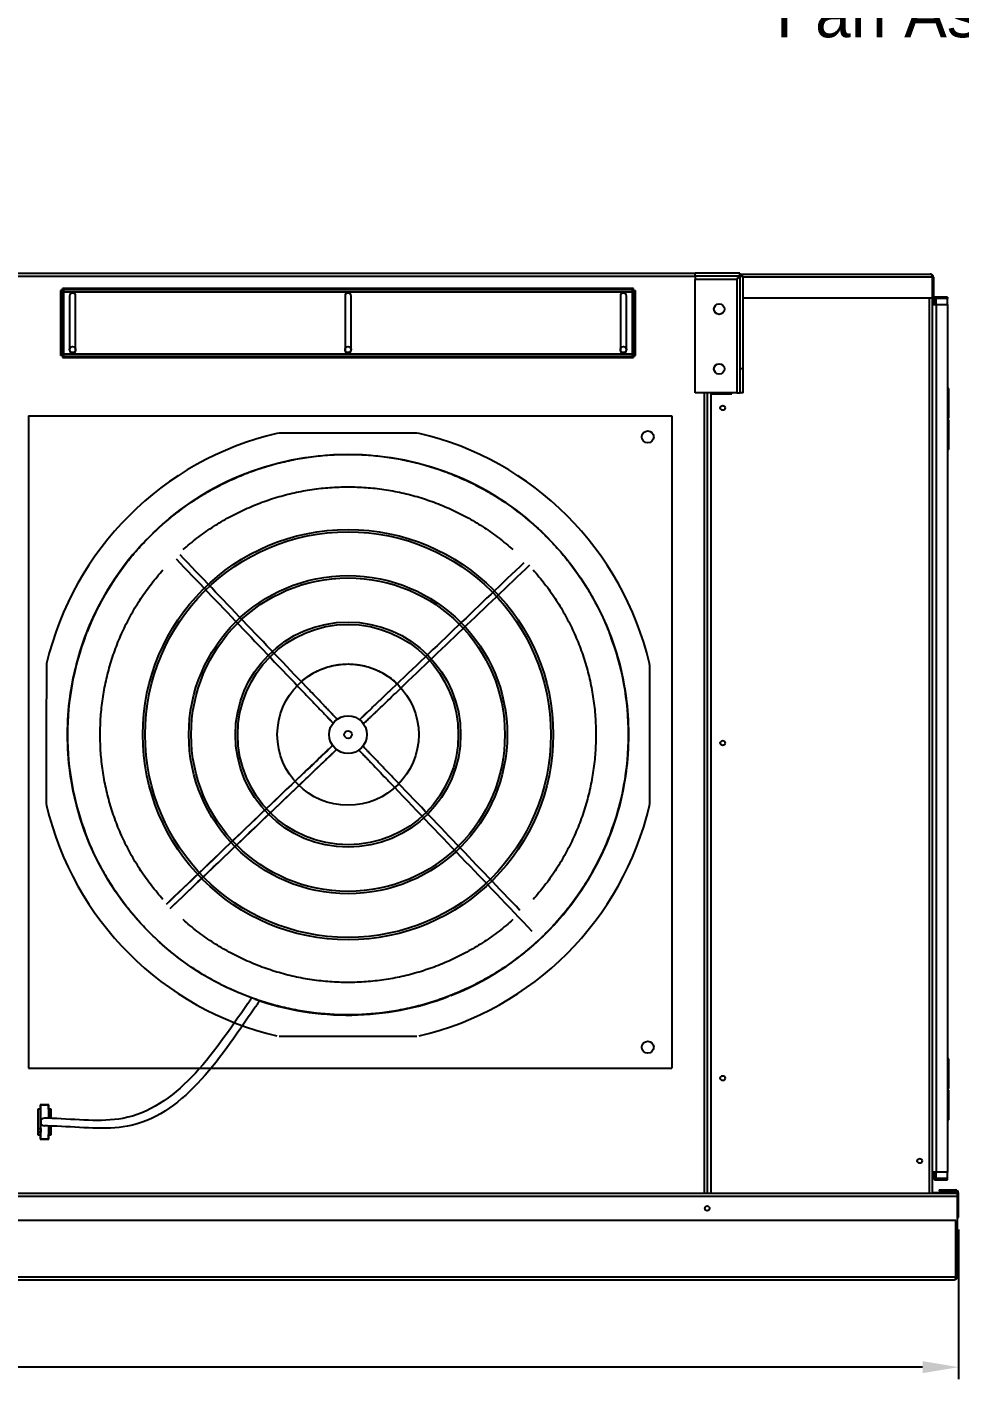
# Model space of a CAD drawing. Header units: inches. Extents: x 547 to 857, y 246 to 442.
# Drawn here: x 675.7 to 714.6, y 286.7 to 344 of the extents above; entities that cross this region are included whole.
import ezdxf
from ezdxf import colors
from ezdxf.entities.mleader import LeaderData, LeaderLine
from ezdxf.math import Vec2, Vec3

# ---------------------------------------------------------------- set-up
doc = ezdxf.new("R2010")
doc.units = ezdxf.units.IN
doc.header["$MEASUREMENT"] = 0
doc.header["$PDSIZE"] = -1
doc.linetypes.add('PHANTOM', pattern=[0.5, 0.25, -0.05, 0.05, -0.05, 0.05, -0.05])
doc.layers.add('Hingeable', color=7, linetype='PHANTOM')
doc.dimstyles.new('RAE Solutions', dxfattribs={"dimtxt": 2, "dimasz": 1.5, "dimexe": 0.5, "dimexo": 0.5, "dimgap": 0.5, "dimtad": 0, "dimtih": 1, "dimtoh": 1, "dimdec": 3, "dimrnd": 0.125, "dimzin": 1, "dimdsep": 46, "dimlunit": 5, "dimtxsty": 'Standard', "dimcen": 0.09, "dimadec": 0, "dimazin": 0, "dimtfac": 1, "dimtdec": 3, "dimtofl": 0, "dimtmove": 0, "dimatfit": 3, "dimfxl": 1, "dimtolj": 1, "dimtzin": 1, "dimarcsym": 0})

# ---------------------------------------------------------------- blocks, each defined once
blk = doc.blocks.new('*D211')
at = {"color": 0, "lineweight": -2}
for p, q in [((603.557, 293.643), (603.557, 287.522)), ((714.548, 293.77), (714.548, 287.522)), ((605.057, 288.022), (656.885, 288.022)), ((713.048, 288.022), (661.219, 288.022))]:
    blk.add_line(p, q, dxfattribs=at)
at = {"color": 0}
for points in [[(605.057, 288.272), (605.057, 287.772), (603.557, 288.022)], [(713.048, 288.272), (713.048, 287.772), (714.548, 288.022)]]:
    blk.add_solid(points, dxfattribs=at)
at = {"layer": 'Defpoints', "color": 0}
for p in [(603.557, 294.143), (714.548, 294.27), (714.548, 288.022)]:
    blk.add_point(p, dxfattribs=at)
at = {"color": 0, "insert": (659.052, 288.022), "char_height": 2, "attachment_point": 5}
blk.add_mtext('\\A1;111', dxfattribs=at)

msp = doc.modelspace()

# ---------------------------------------------------------------- linework, layer by layer
at = {"linetype": 'Continuous', "lineweight": 25}
for p, q in [((614.552, 333.7253), (703.552, 333.7253)), ((703.552, 333.5923), (614.552, 333.5923)), ((703.552, 333.5953), (703.552, 333.7253)), ((705.415, 333.7253), (703.552, 333.7253)), ((703.552, 333.5953), (703.552, 333.7253)), ((705.415, 333.7253), (703.552, 333.7253)), ((705.415, 333.5953), (703.552, 333.5953)), ((703.552, 333.5953), (703.552, 333.4613)), ((705.415, 333.5953), (703.552, 333.5953)), ((703.552, 333.5953), (703.552, 333.4613)), ((705.288, 333.4613), (703.552, 333.4613)), ((703.552, 328.7253), (703.552, 333.4613)), ((705.288, 333.4613), (703.552, 333.4613)), ((703.552, 328.7253), (703.552, 333.4613)), ((705.288, 333.4613), (705.288, 328.7253)), ((705.288, 333.4613), (705.288, 328.7253)), ((705.3844, 333.5552), (705.3509, 333.5552)), ((705.3844, 333.5552), (705.3509, 333.5552)), ((705.415, 333.5953), (705.415, 333.7253)), ((705.415, 333.5953), (705.415, 333.7253)), ((705.415, 333.6882), (713.365, 333.6882)), ((705.415, 333.6882), (713.365, 333.6882)), ((705.552, 333.5882), (705.422, 333.5882)), ((705.422, 329.7253), (705.422, 333.5882)), ((705.552, 333.5882), (705.422, 333.5882)), ((705.422, 329.7253), (705.422, 333.5882)), ((705.552, 329.7253), (705.552, 333.5882)), ((705.552, 329.7253), (705.552, 333.5882)), ((713.441, 333.5552), (705.552, 333.5552)), ((713.441, 333.5552), (705.552, 333.5552)), ((713.441, 333.5552), (713.441, 332.6882)), ((713.448, 333.5552), (713.441, 333.5552)), ((713.441, 333.5552), (713.441, 332.6882)), ((713.448, 333.5552), (713.441, 333.5552)), ((713.498, 333.5552), (713.448, 333.5552)), ((713.448, 333.5552), (713.448, 332.6882)), ((713.498, 333.5552), (713.448, 333.5552)), ((713.448, 333.5552), (713.448, 332.6882)), ((713.498, 333.5552), (713.498, 332.6882)), ((713.498, 333.5552), (713.498, 332.6882)), ((677.052, 333.0061), (677.052, 330.2868)), ((677.102, 333.0061), (677.052, 333.0061)), ((677.102, 333.0061), (677.102, 330.2868)), ((677.1299, 333.034), (677.1299, 333.084)), ((700.9742, 333.084), (677.1299, 333.084)), ((700.9742, 333.034), (677.1299, 333.034)), ((677.185, 332.951), (700.919, 332.951)), ((677.185, 330.342), (677.185, 332.951)), ((700.919, 332.951), (700.919, 330.342)), ((700.9742, 333.034), (700.9742, 333.084)), ((701.002, 333.0061), (701.052, 333.0061)), ((701.002, 330.2868), (701.002, 333.0061)), ((701.052, 330.2868), (701.052, 333.0061)), ((677.427, 332.7715), (677.427, 330.5215)), ((677.677, 330.5215), (677.677, 332.7715)), ((688.927, 332.7715), (688.927, 330.5215)), ((689.177, 330.5215), (689.177, 332.7715)), ((700.427, 332.7715), (700.427, 330.5215)), ((700.677, 330.5215), (700.677, 332.7715)), ((713.441, 332.6882), (705.552, 332.6882)), ((713.441, 332.6882), (705.552, 332.6882)), ((713.315, 332.6882), (713.315, 295.2813)), ((713.315, 332.6882), (713.315, 295.2813)), ((713.498, 332.6882), (713.448, 332.6882)), ((713.448, 332.6882), (713.448, 295.2813)), ((713.498, 332.6882), (713.448, 332.6882)), ((713.448, 332.6882), (713.448, 295.2813)), ((713.464, 332.6622), (713.4899, 332.6622)), ((713.464, 332.6622), (713.464, 332.4122)), ((713.464, 332.6622), (713.4899, 332.6622)), ((713.464, 332.6622), (713.464, 332.4122)), ((713.464, 296.1622), (713.464, 332.4122)), ((713.464, 332.4122), (713.4899, 332.4122)), ((713.464, 296.1622), (713.464, 332.4122)), ((713.464, 332.4122), (713.4899, 332.4122)), ((713.4899, 332.6622), (713.527, 332.6622)), ((713.4899, 332.6622), (713.527, 332.6622)), ((713.4899, 332.4122), (713.61, 332.4122)), ((713.4899, 332.4122), (713.61, 332.4122)), ((713.527, 332.6622), (713.527, 332.4122)), ((713.527, 332.6622), (713.527, 332.4122)), ((713.61, 332.6622), (713.61, 332.7252)), ((714.089, 332.7252), (713.61, 332.7252)), ((713.61, 332.6622), (713.61, 332.7252)), ((714.089, 332.7252), (713.61, 332.7252)), ((714.089, 332.6622), (713.61, 332.6622)), ((713.61, 332.4122), (713.61, 332.6622)), ((714.089, 332.6622), (713.61, 332.6622)), ((713.61, 332.4122), (713.61, 332.6622)), ((713.61, 332.4122), (713.61, 296.1622)), ((713.61, 332.4122), (714.089, 332.4122)), ((713.61, 332.4122), (713.61, 296.1622)), ((713.61, 332.4122), (714.089, 332.4122)), ((714.089, 332.7252), (714.089, 332.6622)), ((714.089, 332.7252), (714.089, 332.6622)), ((714.089, 332.4122), (714.089, 332.6622)), ((714.089, 332.4122), (714.089, 332.6622)), ((714.089, 332.4122), (714.089, 296.1622)), ((714.089, 332.4122), (714.089, 296.1622)), ((677.102, 330.2868), (677.052, 330.2868)), ((677.1299, 330.259), (677.1299, 330.209)), ((677.1299, 330.259), (700.9742, 330.259)), ((677.1299, 330.209), (700.9742, 330.209)), ((700.919, 330.342), (677.185, 330.342)), ((700.9742, 330.259), (700.9742, 330.209)), ((701.002, 330.2868), (701.052, 330.2868)), ((705.552, 329.7253), (705.422, 329.7253)), ((705.422, 328.7253), (705.422, 329.7253)), ((705.552, 329.7253), (705.422, 329.7253)), ((705.422, 328.7253), (705.422, 329.7253)), ((705.552, 328.7253), (705.552, 329.7253)), ((705.552, 328.7253), (705.552, 329.7253)), ((714.136, 328.9072), (714.089, 328.9072)), ((714.136, 328.9072), (714.089, 328.9072)), ((714.136, 327.6672), (714.136, 328.9072)), ((714.136, 327.6672), (714.136, 328.9072)), ((705.288, 328.7253), (703.552, 328.7253)), ((705.288, 328.7253), (703.552, 328.7253)), ((703.919, 328.7253), (703.919, 295.2813)), ((703.919, 328.7253), (703.919, 295.2813)), ((704.052, 328.7253), (704.052, 295.2813)), ((704.052, 328.7253), (704.052, 295.2813)), ((704.198, 328.7253), (704.198, 328.6802)), ((704.198, 328.7253), (704.198, 328.6802)), ((704.198, 328.6802), (704.198, 295.2813)), ((704.198, 328.6802), (705.073, 328.6802)), ((704.198, 328.6802), (704.198, 295.2813)), ((704.198, 328.6802), (705.073, 328.6802)), ((705.052, 328.7253), (705.052, 328.6802)), ((705.052, 328.7253), (705.052, 328.6802)), ((705.073, 328.6802), (705.073, 328.7253)), ((705.073, 328.6802), (705.073, 328.7253)), ((705.288, 328.7253), (705.422, 328.7253)), ((705.288, 328.7253), (705.422, 328.7253)), ((705.552, 328.7253), (705.422, 328.7253)), ((705.552, 328.7253), (705.422, 328.7253)), ((675.7148, 327.7632), (675.7148, 300.5132)), ((675.7148, 327.7632), (702.5688, 327.7632)), ((702.5688, 327.7632), (702.5688, 300.5132)), ((714.136, 327.6672), (714.089, 327.6672)), ((714.136, 327.6672), (714.089, 327.6672)), ((714.1203, 327.6047), (714.1203, 327.6672)), ((714.1203, 327.6047), (714.1203, 327.6672)), ((713.448, 327.6047), (713.464, 327.6047)), ((713.448, 327.6047), (713.464, 327.6047)), ((714.1355, 327.6047), (714.089, 327.6047)), ((714.1355, 327.6047), (714.089, 327.6047)), ((714.1355, 326.3647), (714.1355, 327.6047)), ((714.1355, 326.3647), (714.1355, 327.6047)), ((686.1745, 327.0455), (686.0841, 327.035)), ((691.9296, 327.0455), (686.1745, 327.0455)), ((692.02, 327.035), (691.9296, 327.0455)), ((713.448, 326.3647), (713.464, 326.3647)), ((713.448, 326.3647), (713.464, 326.3647)), ((714.1355, 326.3647), (714.089, 326.3647)), ((714.1355, 326.3647), (714.089, 326.3647)), ((701.6505, 317.3246), (701.64, 317.415)), ((701.6506, 314.447), (701.6505, 317.3246)), ((676.4535, 314.447), (676.4536, 311.5694)), ((701.6505, 311.5694), (701.6506, 314.447)), ((676.4536, 311.5694), (676.4641, 311.4791)), ((701.64, 311.4791), (701.6505, 311.5694)), ((686.1745, 301.8486), (691.9296, 301.8486)), ((714.136, 300.9027), (714.089, 300.9027)), ((714.136, 300.9027), (714.089, 300.9027)), ((714.136, 299.6627), (714.136, 300.9027)), ((714.136, 299.6627), (714.136, 300.9027)), ((675.7148, 300.5132), (702.5688, 300.5132)), ((713.448, 299.6002), (713.464, 299.6002)), ((713.448, 299.6002), (713.464, 299.6002)), ((714.136, 299.6627), (714.089, 299.6627)), ((714.136, 299.6627), (714.089, 299.6627)), ((714.1355, 299.6002), (714.089, 299.6002)), ((714.1355, 299.6002), (714.089, 299.6002)), ((714.1203, 299.6002), (714.1203, 299.6627)), ((714.1203, 299.6002), (714.1203, 299.6627)), ((714.1355, 298.3602), (714.1355, 299.6002)), ((714.1355, 298.3602), (714.1355, 299.6002)), ((676.1053, 298.8067), (676.1053, 297.7217)), ((676.2003, 298.8067), (676.1053, 298.8067)), ((676.1153, 298.8067), (676.1153, 297.9917)), ((676.2103, 298.8067), (676.1153, 298.8067)), ((676.1153, 298.7967), (676.1153, 297.7317)), ((676.2103, 298.7967), (676.1153, 298.7967)), ((676.5603, 298.9817), (676.2003, 298.9817)), ((676.2003, 298.9817), (676.2003, 298.8067)), ((676.5503, 298.9817), (676.2103, 298.9817)), ((676.2103, 298.9817), (676.2103, 298.8067)), ((676.5503, 298.9717), (676.2103, 298.9717)), ((676.2103, 298.9717), (676.2103, 298.7967)), ((676.2103, 298.7967), (676.2103, 297.7317)), ((676.5503, 298.8067), (676.5503, 298.9817)), ((676.5503, 298.7967), (676.5503, 298.9717)), ((676.6453, 298.8067), (676.5503, 298.8067)), ((676.6453, 298.7967), (676.5503, 298.7967)), ((676.5503, 298.7967), (676.5503, 298.4226)), ((676.5603, 298.8067), (676.5603, 298.9817)), ((676.6553, 298.8067), (676.5603, 298.8067)), ((676.6453, 298.4193), (676.6453, 298.8067)), ((676.6453, 298.4193), (676.6453, 298.7967)), ((676.6453, 298.5577), (676.6453, 298.4193)), ((676.6553, 298.419), (676.6553, 298.8067)), ((676.1153, 297.9917), (676.2253, 297.9917)), ((676.2253, 297.9917), (676.2253, 297.8417)), ((676.5503, 298.098), (676.5503, 297.7317)), ((676.6453, 297.7417), (676.6453, 298.0957)), ((676.6453, 297.7317), (676.6453, 298.0957)), ((676.6553, 297.7217), (676.6553, 298.0954)), ((713.448, 298.3602), (713.464, 298.3602)), ((713.448, 298.3602), (713.464, 298.3602)), ((714.1355, 298.3602), (714.089, 298.3602)), ((714.1355, 298.3602), (714.089, 298.3602)), ((676.1053, 297.7217), (676.2003, 297.7217)), ((676.2253, 297.8417), (676.1153, 297.8417)), ((676.1153, 297.8417), (676.1153, 297.7417)), ((676.1153, 297.7417), (676.2103, 297.7417)), ((676.1153, 297.7317), (676.2103, 297.7317)), ((676.2003, 297.7217), (676.2003, 297.5467)), ((676.2003, 297.5467), (676.5603, 297.5467)), ((676.2103, 297.7417), (676.2103, 297.5667)), ((676.2103, 297.7317), (676.2103, 297.5567)), ((676.2103, 297.5667), (676.5503, 297.5667)), ((676.2103, 297.5567), (676.5503, 297.5567)), ((676.5503, 297.5667), (676.5503, 297.7417)), ((676.5503, 297.7417), (676.6453, 297.7417)), ((676.5503, 297.5567), (676.5503, 297.7317)), ((676.5503, 297.7317), (676.6453, 297.7317)), ((676.5603, 297.7217), (676.6553, 297.7217)), ((676.5603, 297.5467), (676.5603, 297.7217)), ((713.464, 296.1622), (713.4899, 296.1622)), ((713.464, 296.1622), (713.464, 295.9122)), ((713.464, 296.1622), (713.4899, 296.1622)), ((713.464, 296.1622), (713.464, 295.9122)), ((713.61, 296.1622), (713.4899, 296.1622)), ((713.61, 296.1622), (713.4899, 296.1622)), ((713.527, 296.1622), (713.527, 295.9122)), ((713.527, 296.1622), (713.527, 295.9122)), ((714.089, 296.1622), (713.61, 296.1622)), ((713.61, 295.9122), (713.61, 296.1622)), ((714.089, 296.1622), (713.61, 296.1622)), ((713.61, 295.9122), (713.61, 296.1622)), ((714.089, 295.9122), (714.089, 296.1622)), ((714.089, 295.9122), (714.089, 296.1622)), ((713.464, 295.9122), (713.4899, 295.9122)), ((713.464, 295.9122), (713.4899, 295.9122)), ((713.4899, 295.9122), (713.527, 295.9122)), ((713.4899, 295.9122), (713.527, 295.9122)), ((713.61, 295.9122), (713.61, 295.8492)), ((713.61, 295.9122), (714.089, 295.9122)), ((713.61, 295.9122), (713.61, 295.8492)), ((713.61, 295.9122), (714.089, 295.9122)), ((713.61, 295.8492), (714.089, 295.8492)), ((713.61, 295.8492), (714.089, 295.8492)), ((714.089, 295.8492), (714.089, 295.9122)), ((714.089, 295.8492), (714.089, 295.9122)), ((714.4975, 295.2813), (603.6065, 295.2813)), ((714.4975, 295.1483), (603.6065, 295.1483)), ((713.448, 295.3053), (713.4975, 295.3053)), ((713.448, 295.3053), (713.4975, 295.3053)), ((713.4975, 295.3053), (713.4975, 295.2813)), ((714.497, 295.3053), (713.4975, 295.3053)), ((713.4975, 295.3053), (713.4975, 295.2813)), ((714.497, 295.3053), (713.4975, 295.3053)), ((713.735, 295.429), (713.735, 295.379)), ((713.735, 295.429), (714.4145, 295.429)), ((713.735, 295.429), (713.735, 295.379)), ((713.735, 295.429), (714.4145, 295.429)), ((713.735, 295.379), (714.4145, 295.379)), ((713.735, 295.379), (714.4145, 295.379)), ((714.4145, 295.429), (714.4145, 295.379)), ((714.4145, 295.429), (714.4145, 295.379)), ((714.4975, 295.296), (714.5475, 295.296)), ((714.4975, 295.2708), (714.4975, 295.296)), ((714.4975, 295.296), (714.5475, 295.296)), ((714.4975, 295.2708), (714.4975, 295.296)), ((714.4975, 295.1483), (714.4975, 295.2708)), ((714.4975, 295.1483), (714.4975, 295.2708)), ((714.4975, 294.1563), (714.4975, 295.1483)), ((714.4975, 294.1563), (714.4975, 295.1483)), ((714.5475, 294.2705), (714.5475, 295.296)), ((714.5475, 294.2705), (714.5475, 295.296)), ((714.4405, 294.1563), (603.6065, 294.1563)), ((714.4405, 291.8018), (714.4405, 294.1563)), ((714.4405, 291.8018), (714.4405, 294.1563)), ((714.4475, 291.8018), (714.4475, 294.1563)), ((714.4475, 291.8018), (714.4475, 294.1563)), ((714.4975, 294.2705), (714.5475, 294.2705)), ((714.4975, 294.2705), (714.5475, 294.2705)), ((714.4975, 291.8018), (714.4975, 294.1563)), ((714.4975, 291.8018), (714.4975, 294.1563)), ((603.6636, 291.8018), (714.4405, 291.8018)), ((603.7395, 291.6688), (714.3645, 291.6688)), ((714.4975, 291.8018), (714.4475, 291.8018)), ((714.4975, 291.8018), (714.4475, 291.8018))]:
    msp.add_line(p, q, dxfattribs=at)
for p, q in [((676.4641, 317.415), (676.4535, 314.447)), ((614.052, 295.1688), (704.052, 295.1688))]:
    msp.add_line(p, q)
for centre, radius in [((704.552, 332.2253), 0.2188), ((704.552, 332.2253), 0.2188), ((677.552, 330.5342), 0.125), ((689.052, 330.5342), 0.125), ((700.552, 330.5342), 0.125), ((704.552, 329.7253), 0.2188), ((704.552, 329.7253), 0.2188), ((704.698, 328.0967), 0.0995), ((704.698, 328.0967), 0.0995), ((701.5688, 326.8882), 0.25), ((689.052, 314.447), 11.7126), ((689.052, 314.447), 8.5704), ((689.052, 314.447), 8.472), ((689.052, 314.447), 6.6478), ((689.052, 314.447), 6.5493), ((689.052, 314.447), 4.7037), ((689.052, 314.447), 4.6053), ((689.052, 314.447), 0.7874), ((689.052, 314.447), 0.1575), ((689.052, 314.447), 0.1575), ((704.698, 314.0967), 0.0995), ((704.698, 314.0967), 0.0995), ((701.5688, 301.3882), 0.25), ((704.698, 300.0967), 0.0995), ((704.698, 300.0967), 0.0995), ((712.9244, 296.6382), 0.0995), ((712.9244, 296.6382), 0.0995), ((704.052, 294.6563), 0.0995), ((704.052, 294.6563), 0.0995)]:
    msp.add_circle(centre, radius, dxfattribs=at)
msp.add_circle((689.052, 314.447), 2.9528)
for centre, radius, start, end in [((677.552, 332.7715), 0.125, 0, 180), ((689.052, 332.7715), 0.125, 0, 180), ((700.552, 332.7715), 0.125, 0, 180), ((713.61, 332.5792), 0.146, 90, 145.35478), ((713.61, 332.5792), 0.146, 90, 145.35478), ((713.61, 332.5792), 0.083, 90, 180), ((713.61, 332.5792), 0.083, 90, 180), ((677.552, 330.5215), 0.125, 180, 0), ((689.052, 330.5215), 0.125, 180, 0), ((700.552, 330.5215), 0.125, 180, 0), ((689.052, 314.447), 12.9331, 103.26667, 166.73333), ((689.052, 314.447), 12.9331, 13.26667, 76.73333), ((689.052, 314.447), 11.7147, 111.53134, 134.20264), ((689.052, 314.447), 11.7147, 45.79736, 68.46866), ((689.052, 314.447), 11.7147, 135.79736, 158.46866), ((689.052, 314.447), 11.7147, 159.09994, 200.90006), ((689.052, 314.447), 11.7147, 339.09994, 20.90006), ((689.052, 314.447), 12.9331, 193.26667, 256.73333), ((689.052, 314.447), 12.9331, 283.26667, 346.73333), ((689.052, 314.447), 11.7147, 315.79736, 338.46866), ((689.052, 314.447), 11.7147, 291.53134, 314.20264), ((689.052, 314.447), 11.7147, 250.65335, 290.90006), ((676.3803, 298.2642), 0.1631, 90, 270), ((713.61, 295.9952), 0.146, 214.64522, 270), ((713.61, 295.9952), 0.146, 214.64522, 270), ((713.61, 295.9952), 0.083, 180, 270), ((713.61, 295.9952), 0.083, 180, 270), ((714.4145, 295.296), 0.133, 0, 90), ((714.4145, 295.296), 0.133, 0, 90), ((714.4145, 295.296), 0.083, 0, 90), ((714.4145, 295.296), 0.083, 0, 90)]:
    msp.add_arc(centre, radius, start, end, dxfattribs=at)
for points, knots in [([(705.288, 333.4613), (705.2986, 333.4788), (705.3198, 333.514), (705.3515, 333.5583), (705.3832, 333.5892), (705.4044, 333.5933), (705.415, 333.5953)], [0, 0, 0, 0, 0.2499997, 0.4999982, 0.7500043, 1, 1, 1, 1]), ([(705.288, 333.4613), (705.2986, 333.4788), (705.3198, 333.514), (705.3515, 333.5583), (705.3832, 333.5892), (705.4044, 333.5933), (705.415, 333.5953)], [0, 0, 0, 0, 0.2499997, 0.4999982, 0.7500043, 1, 1, 1, 1]), ([(705.422, 333.5882), (705.421, 333.5872), (705.4188, 333.5851), (705.4028, 333.5719), (705.3765, 333.5485), (705.3378, 333.5099), (705.3053, 333.4782), (705.288, 333.4613)], [0, 0, 0, 0, 0.1511523, 0.3020004, 0.4605084, 0.711982, 1, 1, 1, 1]), ([(705.422, 333.5882), (705.421, 333.5872), (705.4188, 333.5851), (705.4028, 333.5719), (705.3765, 333.5485), (705.3378, 333.5099), (705.3053, 333.4782), (705.288, 333.4613)], [0, 0, 0, 0, 0.1511523, 0.3020004, 0.4605084, 0.711982, 1, 1, 1, 1]), ([(713.365, 333.6882), (713.3739, 333.6868), (713.3932, 333.6838), (713.4183, 333.6596), (713.4334, 333.623), (713.4396, 333.5873), (713.4406, 333.564), (713.441, 333.5552)], [0, 0, 0, 0, 0.2277485, 0.4962014, 0.6892053, 0.8824399, 1, 1, 1, 1]), ([(713.498, 333.5552), (713.4971, 333.567), (713.4954, 333.5892), (713.4832, 333.6184), (713.4678, 333.641), (713.4466, 333.6617), (713.4137, 333.6825), (713.3834, 333.6861), (713.365, 333.6882)], [0, 0, 0, 0, 0.15709085, 0.29742919, 0.42172758, 0.53098073, 0.71670474, 1, 1, 1, 1]), ([(713.365, 333.6882), (713.3739, 333.6868), (713.3932, 333.6838), (713.4183, 333.6596), (713.4334, 333.623), (713.4396, 333.5873), (713.4406, 333.564), (713.441, 333.5552)], [0, 0, 0, 0, 0.2277485, 0.4962014, 0.6892053, 0.8824399, 1, 1, 1, 1]), ([(713.498, 333.5552), (713.4971, 333.567), (713.4954, 333.5892), (713.4832, 333.6184), (713.4678, 333.641), (713.4466, 333.6617), (713.4137, 333.6825), (713.3834, 333.6861), (713.365, 333.6882)], [0, 0, 0, 0, 0.15709085, 0.29742919, 0.42172758, 0.53098073, 0.71670474, 1, 1, 1, 1]), ([(713.448, 333.5552), (713.4474, 333.5625), (713.4462, 333.5764), (713.4411, 333.5904), (713.4371, 333.5961), (713.4367, 333.5966)], [0, 0, 0, 0, 0.4983993, 0.9495515, 1, 1, 1, 1]), ([(713.448, 333.5552), (713.4474, 333.5625), (713.4462, 333.5764), (713.4411, 333.5904), (713.4371, 333.5961), (713.4367, 333.5966)], [0, 0, 0, 0, 0.4983993, 0.9495515, 1, 1, 1, 1]), ([(677.185, 332.951), (677.1749, 332.9553), (677.1546, 332.9638), (677.1282, 332.9767), (677.1095, 332.9896), (677.1026, 332.9994), (677.1021, 333.0049), (677.102, 333.0061)], [0, 0, 0, 0, 0.23320412, 0.4664972, 0.69976316, 0.93304216, 1, 1, 1, 1]), ([(677.1299, 333.034), (677.1342, 333.0329), (677.1428, 333.0307), (677.1556, 333.0139), (677.1685, 332.9896), (677.1783, 332.9668), (677.1838, 332.9539), (677.185, 332.951)], [0, 0, 0, 0, 0.2332227, 0.4664888, 0.6997676, 0.9330417, 1, 1, 1, 1]), ([(700.919, 332.951), (700.9233, 332.9611), (700.9319, 332.9814), (700.9448, 333.0078), (700.9576, 333.0265), (700.9675, 333.0334), (700.973, 333.0339), (700.9742, 333.034)], [0, 0, 0, 0, 0.2332176, 0.4664862, 0.6997632, 0.9330417, 1, 1, 1, 1]), ([(701.002, 333.0061), (701.001, 333.0018), (700.9988, 332.9933), (700.982, 332.9804), (700.9576, 332.9675), (700.9349, 332.9577), (700.9219, 332.9522), (700.919, 332.951)], [0, 0, 0, 0, 0.2332229, 0.4664916, 0.6997641, 0.9330449, 1, 1, 1, 1]), ([(677.102, 330.2868), (677.1031, 330.2911), (677.1053, 330.2997), (677.1221, 330.3125), (677.1465, 330.3254), (677.1692, 330.3352), (677.1821, 330.3407), (677.185, 330.342)], [0, 0, 0, 0, 0.2332183, 0.4664938, 0.6997772, 0.933042, 1, 1, 1, 1]), ([(677.185, 330.342), (677.1808, 330.3318), (677.1722, 330.3116), (677.1593, 330.2852), (677.1464, 330.2664), (677.1366, 330.2595), (677.1311, 330.2591), (677.1299, 330.259)], [0, 0, 0, 0, 0.2332232, 0.4664909, 0.6997687, 0.9330419, 1, 1, 1, 1]), ([(700.9742, 330.259), (700.9699, 330.26), (700.9613, 330.2622), (700.9485, 330.279), (700.9356, 330.3034), (700.9258, 330.3261), (700.9203, 330.3391), (700.919, 330.342)], [0, 0, 0, 0, 0.2332229, 0.4664903, 0.6997614, 0.9330409, 1, 1, 1, 1]), ([(700.919, 330.342), (700.9292, 330.3377), (700.9495, 330.3291), (700.9759, 330.3162), (700.9946, 330.3034), (701.0015, 330.2935), (701.0019, 330.288), (701.002, 330.2868)], [0, 0, 0, 0, 0.233225, 0.4664945, 0.6997631, 0.9330447, 1, 1, 1, 1]), ([(677.3425, 314.447), (677.3473, 314.7025), (677.357, 315.2134), (677.435, 315.9765), (677.5591, 316.7331), (677.7335, 317.4798), (677.956, 318.2136), (678.2261, 318.9313), (678.5426, 319.6297), (678.9041, 320.306), (679.309, 320.9571), (679.7556, 321.5804), (680.2421, 322.1732), (680.7662, 322.7328), (681.3259, 323.257), (681.9186, 323.7435), (682.5419, 324.1901), (683.1931, 324.595), (683.8694, 324.9565), (684.5678, 325.2729), (685.2855, 325.5431), (686.0192, 325.7656), (686.766, 325.9398), (687.5226, 326.0647), (688.2857, 326.1398), (689.052, 326.1649), (689.8184, 326.1398), (690.5815, 326.0647), (691.3381, 325.9398), (692.0849, 325.7656), (692.8186, 325.5431), (693.5363, 325.2729), (694.2347, 324.9565), (694.911, 324.595), (695.5622, 324.1901), (696.1854, 323.7435), (696.7782, 323.257), (697.3378, 322.7328), (697.862, 322.1732), (698.3485, 321.5804), (698.7951, 320.9571), (699.2, 320.306), (699.5615, 319.6297), (699.878, 318.9313), (700.1481, 318.2136), (700.3706, 317.4798), (700.5449, 316.7331), (700.6691, 315.9765), (700.7471, 315.2134), (700.7567, 314.7025), (700.7616, 314.447)], [0, 0, 0, 0, 0.0208333, 0.0416667, 0.0625, 0.0833333, 0.1041667, 0.125, 0.1458333, 0.1666667, 0.1875, 0.2083334, 0.2291667, 0.25, 0.2708334, 0.2916666, 0.3125, 0.3333333, 0.3541667, 0.375, 0.3958333, 0.4166666, 0.4375001, 0.4583333, 0.4791667, 0.5, 0.5208333, 0.5416667, 0.5625, 0.5833334, 0.6041667, 0.625, 0.6458334, 0.6666667, 0.6875, 0.7083334, 0.7291667, 0.75, 0.7708333, 0.7916667, 0.8125, 0.8333333, 0.8541667, 0.875, 0.8958333, 0.9166667, 0.9375, 0.9583333, 0.9791667, 1, 1, 1, 1]), ([(682.1648, 322.1758), (682.3558, 322.339), (682.7379, 322.6653), (683.3542, 323.1003), (683.9981, 323.4924), (684.6694, 323.8358), (685.3638, 324.1297), (686.0777, 324.3723), (686.8074, 324.5623), (687.549, 324.6988), (688.2985, 324.7809), (689.052, 324.8084), (689.8056, 324.7809), (690.5551, 324.6988), (691.2967, 324.5623), (692.0264, 324.3723), (692.7403, 324.1297), (693.4347, 323.8358), (694.106, 323.4924), (694.7499, 323.1003), (695.3662, 322.6653), (695.7483, 322.339), (695.9393, 322.1758)], [0, 0, 0, 0, 0.04999991, 0.09999992, 0.14999988, 0.19999993, 0.25, 0.30000004, 0.35000001, 0.40000012, 0.45000007, 0.49999985, 0.54999995, 0.5999999, 0.65000001, 0.69999997, 0.75000002, 0.80000009, 0.85, 0.89999996, 0.94999997, 1, 1, 1, 1]), ([(688.6041, 315.0867), (688.5796, 315.1124), (688.5244, 315.1702), (688.4385, 315.26), (688.3465, 315.3563), (688.2536, 315.4535), (688.1596, 315.5519), (687.9988, 315.7201), (687.7713, 315.9583), (687.5216, 316.2195), (687.3694, 316.3788), (687.3155, 316.4352), (687.3155, 316.4352), (687.3155, 316.4352), (687.3155, 316.4352), (685.5571, 318.2759), (683.7987, 320.1166), (682.0403, 321.9574)], [0, 0, 0, 0, 0.0569934, 0.1284733, 0.1996553, 0.2712092, 0.3445962, 0.4184681, 0.6452378, 0.8743866, 1, 1, 1, 1, 1, 1, 5.101091, 5.101091, 5.101091, 5.101091]), ([(681.8722, 321.7894), (683.6285, 319.9515), (685.3849, 318.1136), (687.1412, 316.2757), (687.2517, 316.16), (687.4672, 315.9345), (687.7871, 315.5998), (688.0231, 315.3528), (688.1802, 315.1884), (688.2587, 315.1062), (688.343, 315.0181), (688.401, 314.9573), (688.4336, 314.9232)], [-4.0819958, -4.0819958, -4.0819958, -4.0819958, 0, 0, 0, 0.2569054, 0.5009392, 0.742315, 0.8045877, 0.8653534, 0.9244711, 1, 1, 1, 1]), ([(696.3943, 321.6269), (694.554, 319.8682), (692.7136, 318.1095), (690.8733, 316.3508), (690.7601, 316.2426), (690.537, 316.0295), (690.2048, 315.712), (689.9578, 315.476), (689.7934, 315.3189), (689.7112, 315.2403), (689.6248, 315.1577), (689.5657, 315.1012), (689.5333, 315.0703)], [-4.1105294, -4.1105294, -4.1105294, -4.1105294, 0, 0, 0, 0.2528246, 0.4982351, 0.7409713, 0.8035953, 0.8647041, 0.924154, 0.9963735, 0.9963735, 0.9963735, 0.9963735]), ([(689.6965, 314.8995), (689.7205, 314.9225), (689.7768, 314.9762), (689.865, 315.0605), (689.9613, 315.1526), (690.0585, 315.2455), (690.1569, 315.3395), (690.3251, 315.5002), (690.5633, 315.7278), (690.8256, 315.9785), (690.986, 316.1318), (691.0434, 316.1867), (691.0434, 316.1867), (691.0434, 316.1867), (691.0434, 316.1867), (692.9111, 317.9726), (694.7787, 319.7586), (696.6463, 321.5445)], [0.0036723, 0.0036723, 0.0036723, 0.0036723, 0.0570282, 0.1283208, 0.1993194, 0.2706881, 0.3438843, 0.4175641, 0.6437447, 0.8722989, 1, 1, 1, 1, 1, 1, 5.1531428, 5.1531428, 5.1531428, 5.1531428]), ([(678.6998, 314.447), (678.7051, 314.6982), (678.7157, 315.2006), (678.8009, 315.9501), (678.9366, 316.6917), (679.1268, 317.4213), (679.3693, 318.1353), (679.6633, 318.8296), (680.0067, 319.501), (680.3988, 320.1449), (680.8338, 320.7612), (681.1601, 321.1432), (681.3233, 321.3343)], [0, 0, 0, 0, 0.1, 0.2, 0.3, 0.4000001, 0.5, 0.6000001, 0.7000001, 0.8000001, 0.9000001, 1, 1, 1, 1]), ([(696.7808, 321.3343), (696.944, 321.1432), (697.2703, 320.7612), (697.7053, 320.1449), (698.0974, 319.501), (698.4408, 318.8296), (698.7348, 318.1353), (698.9773, 317.4213), (699.1675, 316.6917), (699.3031, 315.9501), (699.3884, 315.2006), (699.399, 314.6982), (699.4042, 314.447)], [0, 0, 0, 0, 0.1, 0.1999999, 0.3, 0.4, 0.5, 0.6, 0.7, 0.8, 0.9, 1, 1, 1, 1]), ([(687.1002, 316.6604), (687.1697, 316.7193), (687.3179, 316.8451), (687.5692, 317.0062), (687.8453, 317.148), (688.1353, 317.2596), (688.4352, 317.3398), (688.7419, 317.3904), (688.9487, 317.3966), (689.052, 317.3998)], [0, 0, 0, 0, 0.1279186, 0.2732661, 0.4186119, 0.5639605, 0.7093065, 0.8546544, 1, 1, 1, 1]), ([(689.052, 317.3998), (689.1554, 317.3967), (689.3622, 317.3904), (689.6689, 317.3398), (689.9689, 317.2597), (690.2586, 317.1478), (690.5355, 317.0068), (690.7943, 316.8359), (690.9838, 316.6887), (691.0784, 316.5915), (691.1009, 316.5684)], [0, 0, 0, 0, 0.1367586, 0.2735174, 0.4102743, 0.5470337, 0.6837905, 0.8205489, 0.9573069, 1, 1, 1, 1]), ([(700.7616, 314.447), (700.7567, 314.1916), (700.7471, 313.6806), (700.6691, 312.9175), (700.5449, 312.161), (700.3706, 311.4142), (700.1481, 310.6804), (699.878, 309.9628), (699.5615, 309.2643), (699.2, 308.5881), (698.7951, 307.9369), (698.3485, 307.3136), (697.862, 306.7209), (697.3378, 306.1612), (696.7782, 305.6371), (696.1854, 305.1506), (695.5622, 304.704), (694.911, 304.299), (694.2347, 303.9376), (693.5363, 303.6211), (692.8186, 303.351), (692.0849, 303.1284), (691.3381, 302.9543), (690.5815, 302.8294), (689.8184, 302.7542), (689.052, 302.7291), (688.2857, 302.7542), (687.5226, 302.8294), (686.766, 302.9543), (686.0192, 303.1284), (685.2855, 303.351), (684.5678, 303.6211), (683.8694, 303.9376), (683.1931, 304.299), (682.5419, 304.704), (681.9186, 305.1506), (681.3259, 305.6371), (680.7662, 306.1612), (680.2421, 306.7209), (679.7556, 307.3136), (679.309, 307.9369), (678.9041, 308.5881), (678.5426, 309.2643), (678.2261, 309.9628), (677.956, 310.6804), (677.7335, 311.4142), (677.5591, 312.161), (677.435, 312.9175), (677.357, 313.6806), (677.3473, 314.1916), (677.3425, 314.447)], [0, 0, 0, 0, 0.0208333, 0.0416667, 0.0625, 0.0833333, 0.1041667, 0.125, 0.1458333, 0.1666667, 0.1875, 0.2083333, 0.2291667, 0.25, 0.2708333, 0.2916666, 0.3125, 0.3333333, 0.3541666, 0.375, 0.3958333, 0.4166666, 0.4375, 0.4583333, 0.4791667, 0.5, 0.5208333, 0.5416667, 0.5624999, 0.5833334, 0.6041667, 0.625, 0.6458333, 0.6666667, 0.6875, 0.7083334, 0.7291666, 0.75, 0.7708333, 0.7916666, 0.8125, 0.8333333, 0.8541667, 0.875, 0.8958333, 0.9166667, 0.9375, 0.9583333, 0.9791667, 1, 1, 1, 1]), ([(681.3233, 307.5598), (681.1601, 307.7508), (680.8338, 308.1329), (680.3988, 308.7492), (680.0067, 309.3931), (679.6633, 310.0644), (679.3693, 310.7588), (679.1268, 311.4727), (678.9366, 312.2024), (678.8009, 312.944), (678.7157, 313.6935), (678.7051, 314.1959), (678.6998, 314.447)], [0, 0, 0, 0, 0.0999999, 0.1999999, 0.2999999, 0.3999999, 0.5, 0.5999999, 0.7, 0.8, 0.9, 1, 1, 1, 1]), ([(688.4125, 313.9993), (688.3868, 313.9747), (688.329, 313.9194), (688.2391, 313.8335), (688.1427, 313.7415), (688.0455, 313.6486), (687.9471, 313.5545), (687.779, 313.3938), (687.5408, 313.1662), (687.2794, 312.9164), (687.1199, 312.764), (687.0634, 312.71), (685.1956, 310.9251), (683.3279, 309.1402), (681.4601, 307.3553)], [0, 0, 0, 0, 0.0571103, 0.1285494, 0.1996939, 0.2712092, 0.3445558, 0.4183871, 0.6450323, 0.874058, 1, 1, 1, 5.1585115, 5.1585115, 5.1585115, 5.1585115]), ([(696.2319, 307.1047), (694.4751, 308.9432), (692.7182, 310.7816), (690.9614, 312.62), (690.8513, 312.7351), (690.6363, 312.9601), (690.317, 313.2943), (690.081, 313.5413), (689.9239, 313.7057), (689.8454, 313.7878), (689.7613, 313.8758), (689.7033, 313.9364), (689.6709, 313.9704)], [-4.0895412, -4.0895412, -4.0895412, -4.0895412, 0, 0, 0, 0.2561027, 0.5005159, 0.7422669, 0.8046364, 0.8654965, 0.9247061, 1, 1, 1, 1]), ([(699.4042, 314.447), (699.399, 314.1959), (699.3884, 313.6935), (699.3031, 312.944), (699.1675, 312.2024), (698.9773, 311.4727), (698.7348, 310.7588), (698.4408, 310.0644), (698.0974, 309.3931), (697.7053, 308.7492), (697.2703, 308.1329), (696.944, 307.7508), (696.7808, 307.5598)], [0, 0, 0, 0, 0.10000001, 0.20000001, 0.30000005, 0.40000004, 0.49999999, 0.59999998, 0.70000005, 0.80000007, 0.90000005, 1, 1, 1, 1]), ([(681.6234, 307.1847), (683.49, 308.9685), (685.3566, 310.7522), (687.2232, 312.536), (687.3389, 312.6466), (687.5645, 312.8622), (687.8993, 313.182), (688.1463, 313.4181), (688.3107, 313.5752), (688.3928, 313.6537), (688.4807, 313.7377), (688.5411, 313.7954), (688.5749, 313.8277)], [-4.1481599, -4.1481599, -4.1481599, -4.1481599, 0, 0, 0, 0.2572, 0.5013761, 0.7428914, 0.8052003, 0.8660018, 0.9251526, 1, 1, 1, 1]), ([(689.4997, 313.8076), (689.5243, 313.7819), (689.5796, 313.724), (689.6655, 313.6341), (689.7576, 313.5377), (689.8505, 313.4405), (689.9445, 313.3421), (690.1053, 313.174), (690.3328, 312.9358), (690.583, 312.674), (690.7357, 312.5142), (690.7901, 312.4573), (692.7708, 310.3846), (694.7514, 308.312), (696.732, 306.2393)], [0, 0, 0, 0, 0.057144, 0.1285215, 0.1996015, 0.2710529, 0.3443346, 0.4181006, 0.6445454, 0.8733658, 1, 1, 1, 5.6105371, 5.6105371, 5.6105371, 5.6105371]), ([(695.9393, 306.7183), (695.7483, 306.5551), (695.3662, 306.2288), (694.7499, 305.7938), (694.106, 305.4017), (693.4347, 305.0582), (692.7403, 304.7643), (692.0264, 304.5218), (691.2967, 304.3317), (690.5551, 304.1953), (689.8056, 304.1131), (689.052, 304.0857), (688.2985, 304.1131), (687.549, 304.1953), (686.8074, 304.3317), (686.0777, 304.5218), (685.3638, 304.7643), (684.6694, 305.0582), (683.9981, 305.4017), (683.3542, 305.7938), (682.7379, 306.2288), (682.3558, 306.5551), (682.1648, 306.7183)], [0, 0, 0, 0, 0.05000005, 0.10000004, 0.15000001, 0.19999991, 0.24999998, 0.30000002, 0.35, 0.4000001, 0.45000005, 0.50000015, 0.54999993, 0.59999988, 0.64999998, 0.69999996, 0.75000001, 0.80000007, 0.85000011, 0.90000008, 0.95000007, 1, 1, 1, 1]), ([(685.3557, 303.3308), (685.3274, 303.289), (685.2991, 303.2473), (685.2708, 303.2056), (685.2708, 303.2056), (685.2708, 303.2056), (685.2708, 303.2056), (685.2462, 303.1692), (685.2216, 303.1329), (685.197, 303.0966), (685.1803, 303.072), (685.1636, 303.0474), (685.147, 303.0227), (683.6182, 300.7664), (681.4682, 297.593), (677.7123, 298.0692), (676.5478, 298.0987), (676.3758, 298.1011)], [-0.3298403, -0.3298403, -0.3298403, -0.3298403, -0.195731, -0.195731, -0.195731, -0.195731, -0.195731, -0.195731, -0.079089, -0.079089, -0.079089, 0, 0, 0, 7.2472697, 10.1929424, 10.7060179, 10.7060179, 10.7060179, 10.7060179]), ([(685.0225, 303.4494), (684.9954, 303.4093), (684.9682, 303.3692), (684.941, 303.3291), (684.9167, 303.2932), (684.8924, 303.2573), (684.868, 303.2215), (684.8671, 303.2201), (684.8661, 303.2187), (684.8652, 303.2173), (683.3667, 301.0067), (681.2272, 297.9292), (677.5899, 298.3904), (676.4879, 298.4248), (676.3803, 298.4273)], [-0.1037755, -0.1037755, -0.1037755, -0.1037755, 0.0250348, 0.0250348, 0.0250348, 0.1403463, 0.1403463, 0.1403463, 0.1448443, 0.1448443, 0.1448443, 7.2472697, 10.1929424, 10.5128293, 10.5128293, 10.5128293, 10.5128293]), ([(714.3645, 291.6688), (714.3759, 291.671), (714.3954, 291.6749), (714.4169, 291.6985), (714.4284, 291.722), (714.4349, 291.7451), (714.4392, 291.7722), (714.4401, 291.7918), (714.4405, 291.8018)], [0, 0, 0, 0, 0.2914182, 0.4990277, 0.617298, 0.7394342, 0.8666504, 1, 1, 1, 1]), ([(714.4975, 291.8018), (714.4962, 291.7877), (714.4936, 291.7596), (714.4735, 291.7222), (714.4428, 291.6913), (714.4051, 291.6721), (714.377, 291.6698), (714.3645, 291.6688)], [0, 0, 0, 0, 0.1872374, 0.3741867, 0.5614634, 0.806054, 1, 1, 1, 1]), ([(714.3645, 291.6688), (714.3759, 291.671), (714.3954, 291.6749), (714.4169, 291.6985), (714.4284, 291.722), (714.4349, 291.7451), (714.4392, 291.7722), (714.4401, 291.7918), (714.4405, 291.8018)], [0, 0, 0, 0, 0.2914182, 0.4990277, 0.617298, 0.7394342, 0.8666504, 1, 1, 1, 1]), ([(714.4975, 291.8018), (714.4962, 291.7877), (714.4936, 291.7596), (714.4735, 291.7222), (714.4428, 291.6913), (714.4051, 291.6721), (714.377, 291.6698), (714.3645, 291.6688)], [0, 0, 0, 0, 0.1872374, 0.3741867, 0.5614634, 0.806054, 1, 1, 1, 1]), ([(714.4475, 291.8018), (714.4469, 291.793), (714.4459, 291.779), (714.4396, 291.7676), (714.4373, 291.7635)], [0, 0, 0, 0, 0.6336227, 1, 1, 1, 1]), ([(714.4475, 291.8018), (714.4469, 291.793), (714.4459, 291.779), (714.4396, 291.7676), (714.4373, 291.7635)], [0, 0, 0, 0, 0.6336227, 1, 1, 1, 1])]:
    msp.add_open_spline(points, degree=3, knots=knots, dxfattribs=at)
for points in [[(688.4073, 313.995), (686.1183, 311.8089), (683.8292, 309.6229), (681.5402, 307.4368)], [(681.7099, 307.267), (683.9969, 309.4526), (686.2839, 311.6382), (688.5709, 313.8238)]]:
    msp.add_open_spline(points, degree=3, dxfattribs=at)

# ---------------------------------------------------------------- dimensions: what is measured, and where the dimension line sits
dim = msp.add_linear_dim(base=(714.5475, 288.0222), p1=(603.5565, 294.1433), p2=(714.5475, 294.2705), dimstyle='RAE Solutions')
dim.commit()
dim.dimension.update_dxf_attribs({"geometry": '*D211', "text_midpoint": (659.052, 288.0222)})

# ---------------------------------------------------------------- leaders
at = {"layer": 'Hingeable', "linetype": 'PHANTOM', "ltscale": 10}
ml = msp.add_multileader_mtext('Standard', dxfattribs=at)
ml.set_content('Hingeable, Lift Off\\PFan Assembly "Typical"', color=256)
ml.set_leader_properties()
ml.build(insert=Vec2(0, 0))
ml.multileader.update_dxf_attribs({"text_right_attachment_type": 6, "dogleg_length": 2, "arrow_head_size": 1.5})
ctx = ml.context
ctx.base_point, ctx.char_height, ctx.arrow_head_size, ctx.landing_gap_size, ctx.plane_origin = Vec3(706.4252, 347.5814), 2, 1.5, 0.5, Vec3(695.3671, 352.2201)
ctx.right_attachment = 6
notes = []
notes.append((ctx, [(0, (1, 1, 0), (704.4252, 347.5814), (1, 0), 2, [(0, [(695.3671, 352.2201)], 0, [])])]))
ctx.mtext.insert, ctx.mtext.flow_direction = Vec3(706.9252, 348.9148), 5
for ctx, leaders in notes:
    for number, flags, end, landing, length, lines in leaders:
        leader = LeaderData()
        leader.index, (leader.has_last_leader_line, leader.has_dogleg_vector, leader.attachment_direction) = number, flags
        leader.last_leader_point, leader.dogleg_vector, leader.dogleg_length = Vec3(end), Vec3(landing), length
        for number, points, colour, breaks in lines:
            line = LeaderLine()
            line.index, line.vertices, line.color, line.breaks = number, Vec3.list(points), colors.encode_raw_color(colour), breaks
            leader.lines.append(line)
        ctx.leaders.append(leader)

doc.saveas('drawing.dxf')
